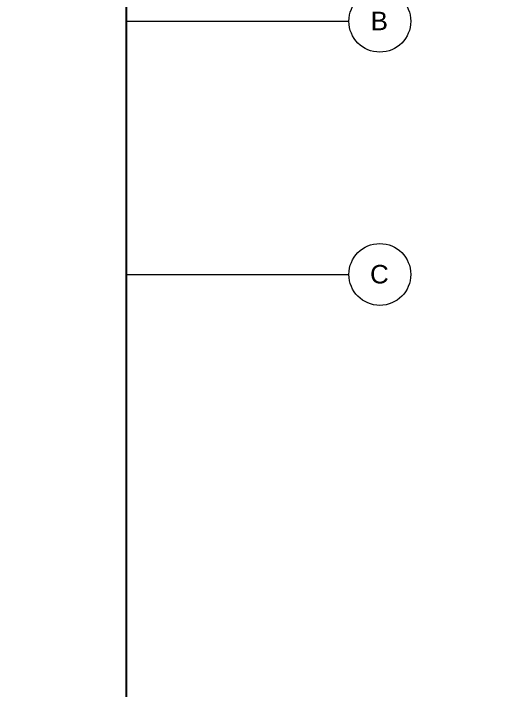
# Model space of a CAD drawing. Header units: millimetres. Extents: x -9358 to 257996, y -67499 to 9117.
# Drawn here: x 52396 to 60403, y -19183 to -8224 of the extents above; entities that cross this region are included whole.
import ezdxf
from ezdxf import colors
from ezdxf.entities.mleader import LeaderData, LeaderLine
from ezdxf.math import Vec2, Vec3

# ---------------------------------------------------------------- set-up
doc = ezdxf.new("R2010")
doc.units = ezdxf.units.MM
doc.header["$LTSCALE"] = 1000
doc.linetypes.add('Grid Line', pattern=[22.225, 12.7, -3.175, 3.175, -3.175])
for name, color, linetype, lineweight in [('A-AXS-1', 8, 'Grid Line', 9), ('A-AXS-CIR', 8, 'Continuous', 9), ('A-FLR-PAT', 8, 'Continuous', 18)]:
    doc.layers.add(name, color=color, linetype=linetype, lineweight=lineweight)
doc.layers.add('DATANET', color=4, linetype='Continuous')
doc.styles.add('Arial_2', font='arial.ttf', dxfattribs={"height": 300})
doc.styles.add('ELEC', font='romant.shx', dxfattribs={"width": 0.8, "oblique": 15, "height": 0.18})

# ---------------------------------------------------------------- blocks, each defined once
blk = doc.blocks.new('Grid - Grid Head - Circle_100-910310-01-Ground Floor Furniture Plan')
at = {"layer": 'A-AXS-CIR'}
blk.add_circle((0, 0), 5, dxfattribs=at)
blk = doc.blocks.new('G')
blk.add_lwpolyline([(-3220, 3420), (54220, 3420), (54220, -60820), (-3220, -60820)], close=True)
at = {"layer": 'A-AXS-1'}
for p, q in [((54220, -8200), (57822, -8200)), ((54220, -12300), (57822, -12300))]:
    blk.add_line(p, q, dxfattribs=at)
at = {"layer": 'A-FLR-PAT'}
blk.add_line((54220, -60820), (54220, 3420), dxfattribs=at)
at = {"layer": 'A-AXS-CIR', "xscale": 99.99999999999991, "yscale": 99.99999999999991, "zscale": 99.99999999999991, "rotation": 269.9999999999994}
for p in [(58322, -8200), (58322, -12300)]:
    blk.add_blockref('Grid - Grid Head - Circle_100-910310-01-Ground Floor Furniture Plan', p, dxfattribs=at)
at = {"layer": 'A-AXS-CIR', "char_height": 300, "attachment_point": 1, "style": 'Arial_2'}
for s, insert, width in [('\\fArial|b0|i0|c178|p34|;B', (58174, -8046), 344.73), ('\\fArial|b0|i0|c178|p34|;C', (58164, -12146), 368.78)]:
    blk.add_mtext(s, dxfattribs=dict(at, insert=insert, width=width))

msp = doc.modelspace()

# ---------------------------------------------------------------- block references
msp.add_blockref('G', (0, -148))

# ---------------------------------------------------------------- next in the draw order: leaders
at = {"layer": 'DATANET', "color": 3}
ml = msp.add_multileader_mtext('Standard', dxfattribs=at)
ml.set_content('{\\C4;CABLE TRUNK (300X100X150mm) FOR DATA & AV}', color=2, style='ELEC')
ml.set_leader_properties(color=4)
ml.build(insert=Vec2(0, 0))
ml.multileader.update_dxf_attribs({"text_left_attachment_type": 6, "text_right_attachment_type": 6, "dogleg_length": 1703, "arrow_head_size": 151})
ctx = ml.context
ctx.base_point, ctx.char_height, ctx.arrow_head_size, ctx.landing_gap_size, ctx.plane_origin = Vec3(44038, -10888), 227.11, 151, 22.7, Vec3(31391, -47156)
ctx.left_attachment, ctx.right_attachment = 6, 6
notes = []
notes.append((ctx, [(0, (1, 1, 0), (43861, -10888), (1, 0), 178, [(0, [(42843, -11399)], 0, [])])]))
ctx.mtext.insert, ctx.mtext.width, ctx.mtext.line_spacing_factor, ctx.mtext.flow_direction = Vec3(44061, -10585), 213786.42, 2, 5
ml = msp.add_multileader_mtext('Standard', dxfattribs=at)
ml.set_content('{\\C4;CABLE TRUNK (300X100X150mm) FOR DATA & AV}', color=2, style='ELEC')
ml.set_leader_properties(color=4)
ml.build(insert=Vec2(0, 0))
ml.multileader.update_dxf_attribs({"text_left_attachment_type": 6, "text_right_attachment_type": 6, "dogleg_length": 1703, "arrow_head_size": 151})
ctx = ml.context
ctx.base_point, ctx.char_height, ctx.arrow_head_size, ctx.landing_gap_size, ctx.plane_origin = Vec3(9708, -11725), 227.11, 151, 22.7, Vec3(-2939, -47994)
ctx.left_attachment, ctx.right_attachment = 6, 6
notes.append((ctx, [(0, (1, 1, 0), (9531, -11725), (1, 0), 178, [(0, [(8513, -12236)], 0, [])])]))
ctx.mtext.insert, ctx.mtext.width, ctx.mtext.line_spacing_factor, ctx.mtext.flow_direction = Vec3(9731, -11422), 213786.42, 2, 5
for ctx, leaders in notes:
    for number, flags, end, landing, length, lines in leaders:
        leader = LeaderData()
        leader.index, (leader.has_last_leader_line, leader.has_dogleg_vector, leader.attachment_direction) = number, flags
        leader.last_leader_point, leader.dogleg_vector, leader.dogleg_length = Vec3(end), Vec3(landing), length
        for number, points, colour, breaks in lines:
            line = LeaderLine()
            line.index, line.vertices, line.color, line.breaks = number, Vec3.list(points), colors.encode_raw_color(colour), breaks
            leader.lines.append(line)
        ctx.leaders.append(leader)

doc.saveas('drawing.dxf')
